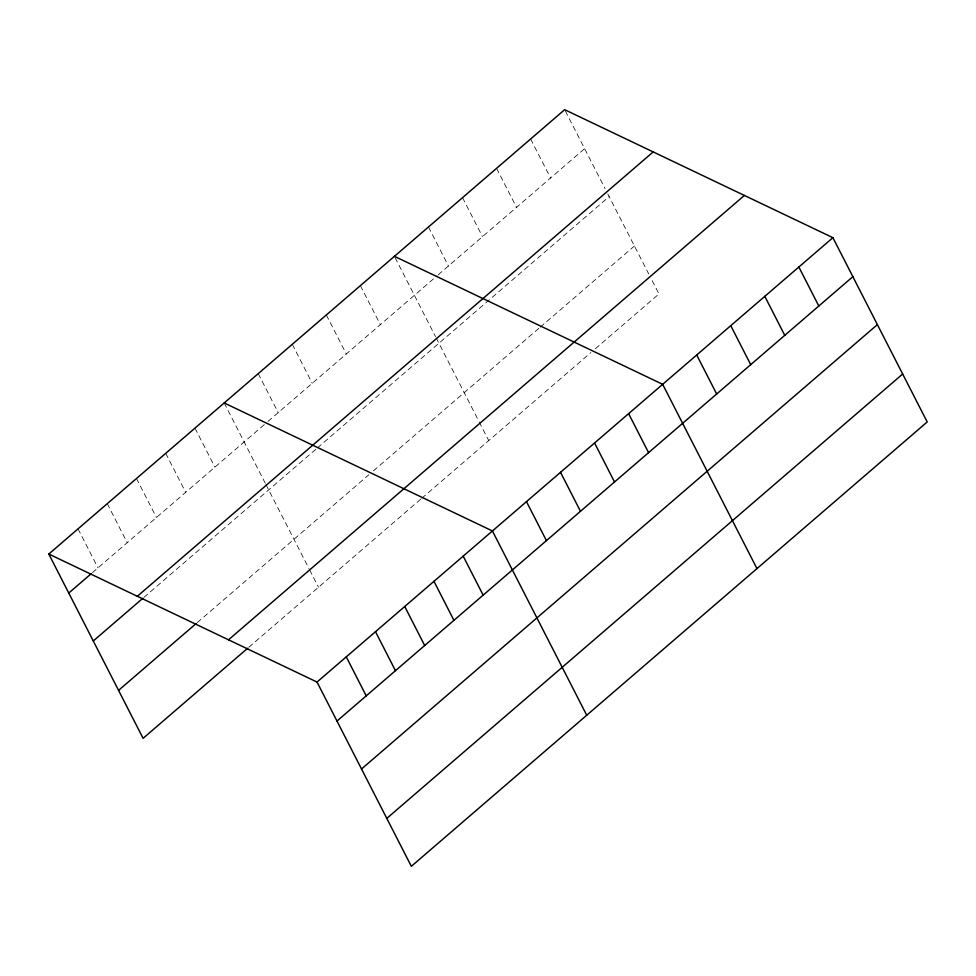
<?xml version="1.0" encoding="UTF-8"?>
<svg xmlns="http://www.w3.org/2000/svg" width="976" height="976" viewBox="0 0 976 976"><rect width="100%" height="100%" fill="white"/><g stroke="black" fill="none" stroke-linecap="round" stroke-linejoin="round"><path stroke-width="0.73" stroke-dasharray="4.88 3.66" d="M92.366 572.705L266.851 422.401M267.985 421.425L437.089 275.757M438.224 274.781L584.624 148.669M143.887 597.397L316.346 448.838M317.481 447.862L609.158 196.615M197.262 622.578L368.867 474.763M373.405 470.859L539.094 328.131M540.24 327.143L634.437 246.001M248.782 647.271L420.632 499.248M421.766 498.272L590.87 352.604M595.409 348.688L658.971 293.947L651.468 279.295M565.36 111.02L605.071 188.624M607.792 193.943L648.747 273.975M530.627 139.007L550.574 177.998M496.577 168.336L516.524 207.327M462.526 197.664L482.486 236.656M428.476 226.993L448.435 265.984M395.121 257.664L435.516 336.598M436.199 337.928L478.508 420.607M479.192 421.949L488.732 440.591M360.388 285.651L380.335 324.642M326.338 314.98L346.297 353.971M292.288 344.308L312.247 383.3M258.237 373.637L278.197 412.628M224.199 402.954L265.277 483.242M265.96 484.572L308.953 568.581M309.636 569.923L318.493 587.235M194.968 428.135L214.915 467.138M165.725 453.315L185.684 492.319M136.494 478.496L156.453 517.5M107.262 503.677L127.222 542.68M78.031 528.858L97.99 567.861"/><path stroke-width="1.46" d="M48.8 554.039L564.665 109.678L832.906 237.68L927.2 421.961L411.335 866.322L317.029 682.053L48.8 554.039L143.094 738.32L247.66 648.247M68.759 593.042L91.244 573.668M137.323 596.287L653.188 151.914M93.281 640.976L142.752 598.361M118.56 690.374L196.139 623.542M228.518 639.805L744.383 195.444M317.029 682.053L832.906 237.68M336.988 721.044L852.853 276.684M361.523 768.99L877.387 324.618M386.801 818.388L902.666 374.015M394.438 256.322L662.667 384.324L756.961 568.593M224.199 402.954L492.429 530.968L586.722 715.237M798.856 267.009L818.815 306.013M764.806 296.338L784.765 335.341M730.768 325.667L750.715 364.658M696.718 354.996L716.665 393.987M628.617 413.653L648.576 452.644M594.567 442.982L614.526 481.973M560.529 472.311L580.476 511.302M526.479 501.64L546.438 540.631M463.197 556.149L483.157 595.14M433.966 581.33L453.925 620.321M404.735 606.511L424.682 645.502M375.504 631.692L395.451 670.683M346.273 656.872L366.22 695.864"/></g></svg>
